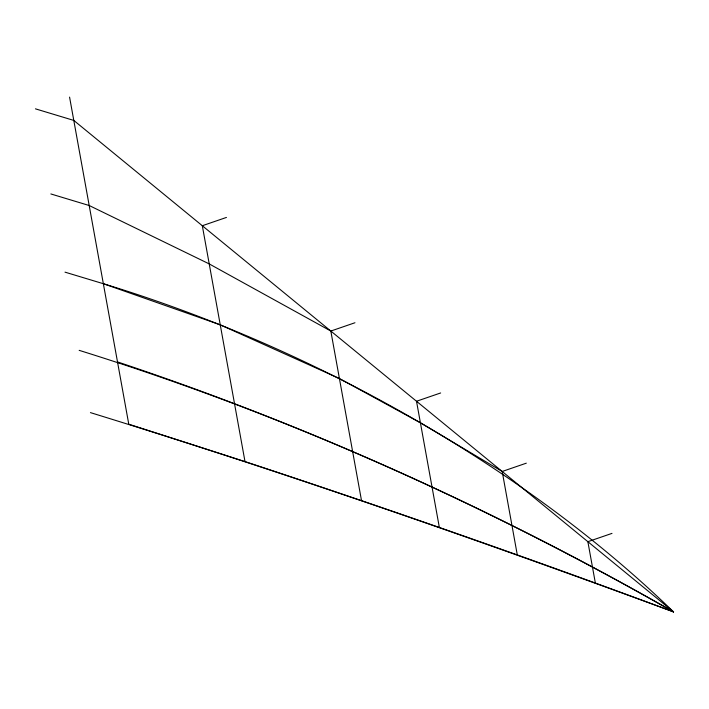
<?xml version="1.0" encoding="UTF-8"?>
<svg xmlns="http://www.w3.org/2000/svg" width="709" height="709" viewBox="0 0 709 709"><rect width="100%" height="100%" fill="white"/><g stroke="black" fill="none" stroke-linecap="round" stroke-linejoin="round"><path stroke-width="1.06" d="M226.437 217.433L202.313 225.728L245.004 461.594C388.762 509.053 531.723 558.94 673.55 611.894L73.789 120.415L35.45 108.84M50.853 193.947L89.192 205.513L209.217 263.908L330.828 331.05L354.961 322.746M440.643 392.963L416.511 401.259L439.341 527.39M65.006 272.15L103.346 283.715L220.242 324.819L339.416 378.509L420.41 422.794L502.194 471.467L526.317 463.172M612 533.381L587.867 541.685L595.356 583.028M79.16 350.343C286.259 414.854 485.204 504.516 673.55 611.894C480.799 540.87 286.782 473.045 90.433 412.62M245.004 461.594L128.772 424.186L69.571 97.106M502.194 471.467L517.286 554.872M330.828 331.05L361.519 500.625M117.499 361.918A1511.163 725.697 26.6 0 1 673.55 611.894A740.914 355.803 26.6 0 0 103.346 283.715"/></g></svg>
